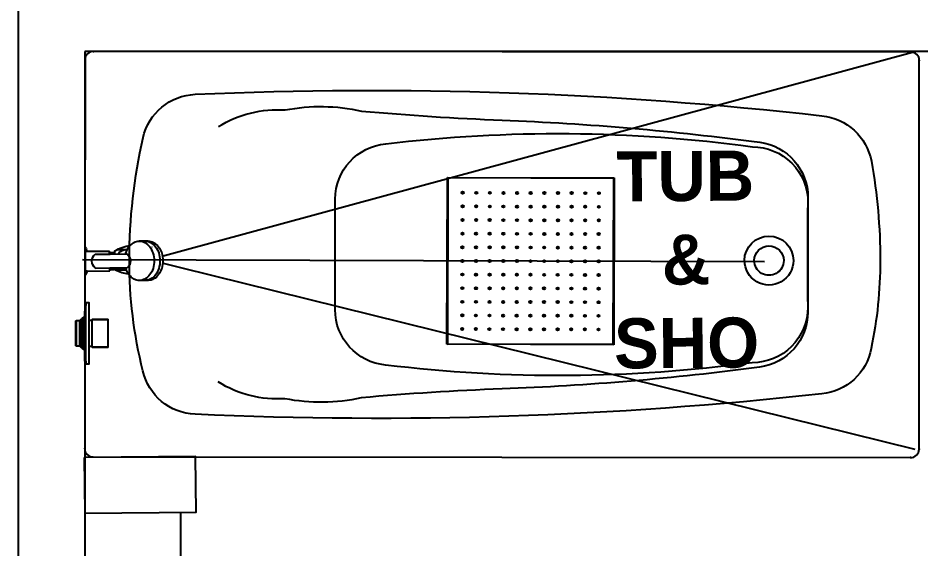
# Model space of a CAD drawing. Extents: x -678889171 to 586587, y -792238163 to 335485.
# Drawn here: x 82560 to 84183, y 72433 to 73387 of the extents above; entities that cross this region are included whole.
import ezdxf
from ezdxf.enums import TextEntityAlignment as Align

# ---------------------------------------------------------------- set-up
doc = ezdxf.new("R2010")
doc.units = 0
doc.header["$MEASUREMENT"] = 0
doc.set_wipeout_variables(frame=1)
for name, color, linetype in [('XR-A-9TH-FLOOR$0$A-WALL', 252, 'Continuous'), ('XR-A-TYP35$0$XR-A-TYP-3-9-10$0$A-FURN-SANT', 252, 'Continuous'), ('XR-A-TYP35$0$XR-A-TYP-3-9-10$0$A-WALL', 252, 'Continuous'), ('XR-A-TYP35$0$XR-A-TYP-3-9-10$0$I-SPCL', 252, 'Continuous'), ('XR-A-TYP35$0$XR-A-TYP-3-9-10$0$I-WALL', 252, 'Continuous'), ('XR-A-TYP35$0$XR-A-TYP-3-9-10$0$XREF_3BR$0$WC-SERIAL', 252, 'Continuous')]:
    doc.layers.add(name, color=color, linetype=linetype)
doc.styles.add('XR-A-TYP35$0$XR-A-TYP-3-9-10$0$XREF_1BR$0$KZT', font='')
doc.styles.add('XR-A-TYP35$0$XR-A-TYP-3-9-10$0$XREF_3BR$0$Standard', font='arial.ttf')
doc.styles.get('XR-A-TYP35$0$XR-A-TYP-3-9-10$0$XREF_1BR$0$KZT').set_extended_font_data('AvantGarde LT Medium', bold=True)

# ---------------------------------------------------------------- blocks, each defined once
blk = doc.blocks.new('XR-A-TYP35$0$XR-A-TYP-3-9-10$0$XREF_3BR$0$XREF-1BA$0$11TH FLOOR PLAN EAST TOWER$0$11TH TO 17TH FLOOR PLAN EAST TOWER$0$CEILING SHOWER')
at = {"layer": 'XR-A-TYP35$0$XR-A-TYP-3-9-10$0$A-FURN-SANT'}
for p, q in [((0, 30), (30, 30)), ((0, 0), (0, 30)), ((0, 30), (0.1, 29.9)), ((0.1, 29.9), (0.1, 0.1)), ((29.9, 29.9), (0.1, 29.9)), ((30, 30), (29.9, 29.9)), ((29.9, 0.1), (29.9, 29.9)), ((30, 30), (30, 0)), ((0.1, 0.1), (0, 0)), ((30, 0), (0, 0)), ((0.1, 0.1), (29.9, 0.1)), ((29.9, 0.1), (30, 0))]:
    blk.add_line(p, q, dxfattribs=at)
for centre, radius in [((2.75, 27.25), 0.2), ((2.75, 27.25), 0.175), ((2.75, 27.25), 0.125), ((2.75, 27.25), 0.05), ((5.2, 27.25), 0.2), ((5.2, 27.25), 0.175), ((5.2, 27.25), 0.125), ((5.2, 27.25), 0.05), ((7.65, 27.25), 0.2), ((7.65, 27.25), 0.175), ((7.65, 27.25), 0.125), ((7.65, 27.25), 0.05), ((10.1, 27.25), 0.2), ((10.1, 27.25), 0.175), ((10.1, 27.25), 0.125), ((10.1, 27.25), 0.05), ((12.55, 27.25), 0.2), ((12.55, 27.25), 0.175), ((12.55, 27.25), 0.125), ((12.55, 27.25), 0.05), ((15, 27.25), 0.2), ((15, 27.25), 0.175), ((15, 27.25), 0.125), ((15, 27.25), 0.05), ((17.45, 27.25), 0.2), ((17.45, 27.25), 0.175), ((17.45, 27.25), 0.125), ((17.45, 27.25), 0.05), ((19.9, 27.25), 0.2), ((19.9, 27.25), 0.175), ((19.9, 27.25), 0.125), ((19.9, 27.25), 0.05), ((22.35, 27.25), 0.2), ((22.35, 27.25), 0.175), ((22.35, 27.25), 0.125), ((22.35, 27.25), 0.05), ((24.8, 27.25), 0.2), ((24.8, 27.25), 0.175), ((24.8, 27.25), 0.125), ((24.8, 27.25), 0.05), ((27.25, 27.25), 0.2), ((27.25, 27.25), 0.175), ((27.25, 27.25), 0.125), ((27.25, 27.25), 0.05), ((2.75, 24.8), 0.2), ((2.75, 24.8), 0.175), ((2.75, 24.8), 0.125), ((2.75, 24.8), 0.05), ((5.2, 24.8), 0.2), ((5.2, 24.8), 0.175), ((5.2, 24.8), 0.125), ((5.2, 24.8), 0.05), ((7.65, 24.8), 0.2), ((7.65, 24.8), 0.175), ((7.65, 24.8), 0.125), ((7.65, 24.8), 0.05), ((10.1, 24.8), 0.2), ((10.1, 24.8), 0.175), ((10.1, 24.8), 0.125), ((10.1, 24.8), 0.05), ((12.55, 24.8), 0.2), ((12.55, 24.8), 0.175), ((12.55, 24.8), 0.125), ((12.55, 24.8), 0.05), ((15, 24.8), 0.2), ((15, 24.8), 0.175), ((15, 24.8), 0.125), ((15, 24.8), 0.05), ((17.45, 24.8), 0.2), ((17.45, 24.8), 0.175), ((17.45, 24.8), 0.125), ((17.45, 24.8), 0.05), ((19.9, 24.8), 0.2), ((19.9, 24.8), 0.175), ((19.9, 24.8), 0.125), ((19.9, 24.8), 0.05), ((22.35, 24.8), 0.2), ((22.35, 24.8), 0.175), ((22.35, 24.8), 0.125), ((22.35, 24.8), 0.05), ((24.8, 24.8), 0.2), ((24.8, 24.8), 0.175), ((24.8, 24.8), 0.125), ((24.8, 24.8), 0.05), ((27.25, 24.8), 0.2), ((27.25, 24.8), 0.175), ((27.25, 24.8), 0.125), ((27.25, 24.8), 0.05), ((2.75, 22.35), 0.2), ((2.75, 22.35), 0.175), ((2.75, 22.35), 0.125), ((2.75, 22.35), 0.05), ((5.2, 22.35), 0.2), ((5.2, 22.35), 0.175), ((5.2, 22.35), 0.125), ((5.2, 22.35), 0.05), ((7.65, 22.35), 0.2), ((7.65, 22.35), 0.175), ((7.65, 22.35), 0.125), ((7.65, 22.35), 0.05), ((10.1, 22.35), 0.2), ((10.1, 22.35), 0.175), ((10.1, 22.35), 0.125), ((10.1, 22.35), 0.05), ((12.55, 22.35), 0.2), ((12.55, 22.35), 0.175), ((12.55, 22.35), 0.125), ((12.55, 22.35), 0.05), ((15, 22.35), 0.2), ((15, 22.35), 0.175), ((15, 22.35), 0.125), ((15, 22.35), 0.05), ((17.45, 22.35), 0.2), ((17.45, 22.35), 0.175), ((17.45, 22.35), 0.125), ((17.45, 22.35), 0.05), ((19.9, 22.35), 0.2), ((19.9, 22.35), 0.175), ((19.9, 22.35), 0.125), ((19.9, 22.35), 0.05), ((22.35, 22.35), 0.2), ((22.35, 22.35), 0.175), ((22.35, 22.35), 0.125), ((22.35, 22.35), 0.05), ((24.8, 22.35), 0.2), ((24.8, 22.35), 0.175), ((24.8, 22.35), 0.125), ((24.8, 22.35), 0.05), ((27.25, 22.35), 0.2), ((27.25, 22.35), 0.175), ((27.25, 22.35), 0.125), ((27.25, 22.35), 0.05), ((2.75, 19.9), 0.2), ((2.75, 19.9), 0.175), ((2.75, 19.9), 0.125), ((2.75, 19.9), 0.05), ((5.2, 19.9), 0.2), ((5.2, 19.9), 0.175), ((5.2, 19.9), 0.125), ((5.2, 19.9), 0.05), ((7.65, 19.9), 0.2), ((7.65, 19.9), 0.175), ((7.65, 19.9), 0.125), ((7.65, 19.9), 0.05), ((10.1, 19.9), 0.2), ((10.1, 19.9), 0.175), ((10.1, 19.9), 0.125), ((10.1, 19.9), 0.05), ((12.55, 19.9), 0.2), ((12.55, 19.9), 0.175), ((12.55, 19.9), 0.125), ((12.55, 19.9), 0.05), ((15, 19.9), 0.2), ((15, 19.9), 0.175), ((15, 19.9), 0.125), ((15, 19.9), 0.05), ((17.45, 19.9), 0.2), ((17.45, 19.9), 0.175), ((17.45, 19.9), 0.125), ((17.45, 19.9), 0.05), ((19.9, 19.9), 0.2), ((19.9, 19.9), 0.175), ((19.9, 19.9), 0.125), ((19.9, 19.9), 0.05), ((22.35, 19.9), 0.2), ((22.35, 19.9), 0.175), ((22.35, 19.9), 0.125), ((22.35, 19.9), 0.05), ((24.8, 19.9), 0.2), ((24.8, 19.9), 0.175), ((24.8, 19.9), 0.125), ((24.8, 19.9), 0.05), ((27.25, 19.9), 0.2), ((27.25, 19.9), 0.175), ((27.25, 19.9), 0.125), ((27.25, 19.9), 0.05), ((2.75, 17.45), 0.2), ((2.75, 17.45), 0.175), ((2.75, 17.45), 0.125), ((2.75, 17.45), 0.05), ((5.2, 17.45), 0.2), ((5.2, 17.45), 0.175), ((5.2, 17.45), 0.125), ((5.2, 17.45), 0.05), ((7.65, 17.45), 0.2), ((7.65, 17.45), 0.175), ((7.65, 17.45), 0.125), ((7.65, 17.45), 0.05), ((10.1, 17.45), 0.2), ((10.1, 17.45), 0.175), ((10.1, 17.45), 0.125), ((10.1, 17.45), 0.05), ((12.55, 17.45), 0.2), ((12.55, 17.45), 0.175), ((12.55, 17.45), 0.125), ((12.55, 17.45), 0.05), ((15, 17.45), 0.2), ((15, 17.45), 0.175), ((15, 17.45), 0.125), ((15, 17.45), 0.05), ((17.45, 17.45), 0.2), ((17.45, 17.45), 0.175), ((17.45, 17.45), 0.125), ((17.45, 17.45), 0.05), ((19.9, 17.45), 0.2), ((19.9, 17.45), 0.175), ((19.9, 17.45), 0.125), ((19.9, 17.45), 0.05), ((22.35, 17.45), 0.2), ((22.35, 17.45), 0.175), ((22.35, 17.45), 0.125), ((22.35, 17.45), 0.05), ((24.8, 17.45), 0.2), ((24.8, 17.45), 0.175), ((24.8, 17.45), 0.125), ((24.8, 17.45), 0.05), ((27.25, 17.45), 0.2), ((27.25, 17.45), 0.175), ((27.25, 17.45), 0.125), ((27.25, 17.45), 0.05), ((2.75, 15), 0.2), ((2.75, 15), 0.175), ((2.75, 15), 0.125), ((2.75, 15), 0.05), ((5.2, 15), 0.2), ((5.2, 15), 0.175), ((5.2, 15), 0.125), ((5.2, 15), 0.05), ((7.65, 15), 0.2), ((7.65, 15), 0.175), ((7.65, 15), 0.125), ((7.65, 15), 0.05), ((10.1, 15), 0.2), ((10.1, 15), 0.175), ((10.1, 15), 0.125), ((10.1, 15), 0.05), ((12.55, 15), 0.2), ((12.55, 15), 0.175), ((12.55, 15), 0.125), ((12.55, 15), 0.05), ((15, 15), 0.2), ((15, 15), 0.175), ((15, 15), 0.125), ((15, 15), 0.05), ((17.45, 15), 0.2), ((17.45, 15), 0.175), ((17.45, 15), 0.125), ((17.45, 15), 0.05), ((19.9, 15), 0.2), ((19.9, 15), 0.175), ((19.9, 15), 0.125), ((19.9, 15), 0.05), ((22.35, 15), 0.2), ((22.35, 15), 0.175), ((22.35, 15), 0.125), ((22.35, 15), 0.05), ((24.8, 15), 0.2), ((24.8, 15), 0.175), ((24.8, 15), 0.125), ((24.8, 15), 0.05), ((27.25, 15), 0.2), ((27.25, 15), 0.175), ((27.25, 15), 0.125), ((27.25, 15), 0.05), ((2.75, 12.55), 0.2), ((2.75, 12.55), 0.175), ((2.75, 12.55), 0.125), ((2.75, 12.55), 0.05), ((5.2, 12.55), 0.2), ((5.2, 12.55), 0.175), ((5.2, 12.55), 0.125), ((5.2, 12.55), 0.05), ((7.65, 12.55), 0.2), ((7.65, 12.55), 0.175), ((7.65, 12.55), 0.125), ((7.65, 12.55), 0.05), ((10.1, 12.55), 0.2), ((10.1, 12.55), 0.175), ((10.1, 12.55), 0.125), ((10.1, 12.55), 0.05), ((12.55, 12.55), 0.2), ((12.55, 12.55), 0.175), ((12.55, 12.55), 0.125), ((12.55, 12.55), 0.05), ((15, 12.55), 0.2), ((15, 12.55), 0.175), ((15, 12.55), 0.125), ((15, 12.55), 0.05), ((17.45, 12.55), 0.2), ((17.45, 12.55), 0.175), ((17.45, 12.55), 0.125), ((17.45, 12.55), 0.05), ((19.9, 12.55), 0.2), ((19.9, 12.55), 0.175), ((19.9, 12.55), 0.125), ((19.9, 12.55), 0.05), ((22.35, 12.55), 0.2), ((22.35, 12.55), 0.175), ((22.35, 12.55), 0.125), ((22.35, 12.55), 0.05), ((24.8, 12.55), 0.2), ((24.8, 12.55), 0.175), ((24.8, 12.55), 0.125), ((24.8, 12.55), 0.05), ((27.25, 12.55), 0.2), ((27.25, 12.55), 0.175), ((27.25, 12.55), 0.125), ((27.25, 12.55), 0.05), ((2.75, 10.1), 0.2), ((2.75, 10.1), 0.175), ((2.75, 10.1), 0.125), ((2.75, 10.1), 0.05), ((5.2, 10.1), 0.2), ((5.2, 10.1), 0.175), ((5.2, 10.1), 0.125), ((5.2, 10.1), 0.05), ((7.65, 10.1), 0.2), ((7.65, 10.1), 0.175), ((7.65, 10.1), 0.125), ((7.65, 10.1), 0.05), ((10.1, 10.1), 0.2), ((10.1, 10.1), 0.175), ((10.1, 10.1), 0.125), ((10.1, 10.1), 0.05), ((12.55, 10.1), 0.2), ((12.55, 10.1), 0.175), ((12.55, 10.1), 0.125), ((12.55, 10.1), 0.05), ((15, 10.1), 0.2), ((15, 10.1), 0.175), ((15, 10.1), 0.125), ((15, 10.1), 0.05), ((17.45, 10.1), 0.2), ((17.45, 10.1), 0.175), ((17.45, 10.1), 0.125), ((17.45, 10.1), 0.05), ((19.9, 10.1), 0.2), ((19.9, 10.1), 0.175), ((19.9, 10.1), 0.125), ((19.9, 10.1), 0.05), ((22.35, 10.1), 0.2), ((22.35, 10.1), 0.175), ((22.35, 10.1), 0.125), ((22.35, 10.1), 0.05), ((24.8, 10.1), 0.2), ((24.8, 10.1), 0.175), ((24.8, 10.1), 0.125), ((24.8, 10.1), 0.05), ((27.25, 10.1), 0.2), ((27.25, 10.1), 0.175), ((27.25, 10.1), 0.125), ((27.25, 10.1), 0.05), ((2.75, 7.65), 0.2), ((2.75, 7.65), 0.175), ((2.75, 7.65), 0.125), ((2.75, 7.65), 0.05), ((5.2, 7.65), 0.2), ((5.2, 7.65), 0.175), ((5.2, 7.65), 0.125), ((5.2, 7.65), 0.05), ((7.65, 7.65), 0.2), ((7.65, 7.65), 0.175), ((7.65, 7.65), 0.125), ((7.65, 7.65), 0.05), ((10.1, 7.65), 0.2), ((10.1, 7.65), 0.175), ((10.1, 7.65), 0.125), ((10.1, 7.65), 0.05), ((12.55, 7.65), 0.2), ((12.55, 7.65), 0.175), ((12.55, 7.65), 0.125), ((12.55, 7.65), 0.05), ((15, 7.65), 0.2), ((15, 7.65), 0.175), ((15, 7.65), 0.125), ((15, 7.65), 0.05), ((17.45, 7.65), 0.2), ((17.45, 7.65), 0.175), ((17.45, 7.65), 0.125), ((17.45, 7.65), 0.05), ((19.9, 7.65), 0.2), ((19.9, 7.65), 0.175), ((19.9, 7.65), 0.125), ((19.9, 7.65), 0.05), ((22.35, 7.65), 0.2), ((22.35, 7.65), 0.175), ((22.35, 7.65), 0.125), ((22.35, 7.65), 0.05), ((24.8, 7.65), 0.2), ((24.8, 7.65), 0.175), ((24.8, 7.65), 0.125), ((24.8, 7.65), 0.05), ((27.25, 7.65), 0.2), ((27.25, 7.65), 0.175), ((27.25, 7.65), 0.125), ((27.25, 7.65), 0.05), ((2.75, 5.2), 0.2), ((2.75, 5.2), 0.175), ((2.75, 5.2), 0.125), ((2.75, 5.2), 0.05), ((5.2, 5.2), 0.2), ((5.2, 5.2), 0.175), ((5.2, 5.2), 0.125), ((5.2, 5.2), 0.05), ((7.65, 5.2), 0.2), ((7.65, 5.2), 0.175), ((7.65, 5.2), 0.125), ((7.65, 5.2), 0.05), ((10.1, 5.2), 0.2), ((10.1, 5.2), 0.175), ((10.1, 5.2), 0.125), ((10.1, 5.2), 0.05), ((12.55, 5.2), 0.2), ((12.55, 5.2), 0.175), ((12.55, 5.2), 0.125), ((12.55, 5.2), 0.05), ((15, 5.2), 0.2), ((15, 5.2), 0.175), ((15, 5.2), 0.125), ((15, 5.2), 0.05), ((17.45, 5.2), 0.2), ((17.45, 5.2), 0.175), ((17.45, 5.2), 0.125), ((17.45, 5.2), 0.05), ((19.9, 5.2), 0.2), ((19.9, 5.2), 0.175), ((19.9, 5.2), 0.125), ((19.9, 5.2), 0.05), ((22.35, 5.2), 0.2), ((22.35, 5.2), 0.175), ((22.35, 5.2), 0.125), ((22.35, 5.2), 0.05), ((24.8, 5.2), 0.2), ((24.8, 5.2), 0.175), ((24.8, 5.2), 0.125), ((24.8, 5.2), 0.05), ((27.25, 5.2), 0.2), ((27.25, 5.2), 0.175), ((27.25, 5.2), 0.125), ((27.25, 5.2), 0.05), ((2.75, 2.75), 0.2), ((2.75, 2.75), 0.175), ((2.75, 2.75), 0.125), ((2.75, 2.75), 0.05), ((5.2, 2.75), 0.2), ((5.2, 2.75), 0.175), ((5.2, 2.75), 0.125), ((5.2, 2.75), 0.05), ((7.65, 2.75), 0.2), ((7.65, 2.75), 0.175), ((7.65, 2.75), 0.125), ((7.65, 2.75), 0.05), ((10.1, 2.75), 0.2), ((10.1, 2.75), 0.175), ((10.1, 2.75), 0.125), ((10.1, 2.75), 0.05), ((12.55, 2.75), 0.2), ((12.55, 2.75), 0.175), ((12.55, 2.75), 0.125), ((12.55, 2.75), 0.05), ((15, 2.75), 0.2), ((15, 2.75), 0.175), ((15, 2.75), 0.125), ((15, 2.75), 0.05), ((17.45, 2.75), 0.2), ((17.45, 2.75), 0.175), ((17.45, 2.75), 0.125), ((17.45, 2.75), 0.05), ((19.9, 2.75), 0.2), ((19.9, 2.75), 0.175), ((19.9, 2.75), 0.125), ((19.9, 2.75), 0.05), ((22.35, 2.75), 0.2), ((22.35, 2.75), 0.175), ((22.35, 2.75), 0.125), ((22.35, 2.75), 0.05), ((24.8, 2.75), 0.2), ((24.8, 2.75), 0.175), ((24.8, 2.75), 0.125), ((24.8, 2.75), 0.05), ((27.25, 2.75), 0.2), ((27.25, 2.75), 0.175), ((27.25, 2.75), 0.125), ((27.25, 2.75), 0.05)]:
    blk.add_circle(centre, radius, dxfattribs=at)
blk = doc.blocks.new('XR-A-TYP35$0$XR-A-TYP-3-9-10$0$XREF_3BR$0$Ct370p')
at = {"layer": 'XR-A-TYP35$0$XR-A-TYP-3-9-10$0$XREF_3BR$0$WC-SERIAL', "style": 'XR-A-TYP35$0$XR-A-TYP-3-9-10$0$XREF_3BR$0$Standard', "flags": 3}
blk.add_attdef('SERIAL', text='', height=0.0236, dxfattribs=at).set_placement((58.5417, 23.6578), align=Align.TOP_CENTER)
blk.add_wipeout([(-0.0284, -0.0817), (-0.0328, -0.0877), (-0.0353, -0.0974), (-0.0351, -0.1), (-0.0353, -0.1131), (-0.0347, -0.1181), (-0.034, -0.1203), (-0.0317, -0.1247), (-0.0305, -0.1264), (-0.0283, -0.1289), (-0.025, -0.1318), (-0.0214, -0.1342), (-0.0173, -0.1363), (-0.007, -0.1391), (0, -0.1396), (0.0056, -0.1393), (0.0139, -0.1375), (0.0202, -0.1349), (0.0223, -0.1337), (0.0257, -0.1313), (0.0275, -0.1297), (0.0294, -0.1278), (0.0318, -0.1246), (0.0328, -0.1228), (0.0339, -0.1205), (0.0347, -0.1181), (0.0351, -0.1163), (0.0352, -0.1149), (0.0353, -0.0988), (0.0352, -0.095), (0.0343, -0.0912), (0.0336, -0.0892), (0.0328, -0.0877), (0.0304, -0.0841), (0.0286, -0.0818), (0.0263, -0.0797), (0.0241, -0.078), (0.0232, -0.073), (0.0221, -0.0684), (0.0212, -0.0654), (0.0202, -0.0623), (0.0191, -0.0595), (0.0164, -0.0535), (0.0148, -0.0535), (0.0157, -0.044), (0.0179, -0.044), (0.0179, -0.0034), (0.0201, -0.0028), (0.0219, -0.0021), (0.0219, -0.0021), (0.024, -0.0011), (0.0256, 0), (-0.0256, 0), (-0.0238, -0.001), (-0.0219, -0.0019), (-0.0206, -0.0024), (-0.0206, -0.0024), (-0.0195, -0.0027), (-0.0179, -0.0031), (-0.0179, -0.044), (-0.0157, -0.044), (-0.0156, -0.0459), (-0.0155, -0.0469), (-0.0153, -0.0487), (-0.0152, -0.0502), (-0.0151, -0.0513), (-0.0148, -0.0535), (-0.0183, -0.0535), (-0.0194, -0.0554), (-0.0208, -0.0581), (-0.0225, -0.0617), (-0.0241, -0.0657), (-0.0249, -0.0682), (-0.0254, -0.0702), (-0.0259, -0.0721), (-0.0263, -0.0738), (-0.0267, -0.0755), (-0.0271, -0.0777), (-0.0272, -0.0789), (-0.0274, -0.0807)]).dxf.layer = 'XR-A-TYP35$0$XR-A-TYP-3-9-10$0$A-FURN-SANT'
at = {"layer": 'XR-A-TYP35$0$XR-A-TYP-3-9-10$0$A-FURN-SANT'}
for p, q in [((-0.0179, 0.0001), (-0.0179, -0.0031)), ((0.0179, -0.0034), (0.0179, 0)), ((-0.0179, -0.0031), (-0.0179, -0.044)), ((0.0179, -0.0034), (0.0179, -0.044)), ((-0.0125, -0.0179), (-0.0125, -0.044)), ((0.0125, -0.0179), (0.0125, -0.044)), ((-0.0157, -0.044), (-0.0179, -0.044)), ((-0.0125, -0.044), (-0.0157, -0.044)), ((-0.0125, -0.044), (-0.0125, -0.0449)), ((-0.0125, -0.0449), (-0.0125, -0.0726)), ((0.0157, -0.044), (0.0125, -0.044)), ((0.0125, -0.044), (0.0125, -0.0449)), ((0.0125, -0.0449), (0.0125, -0.0726)), ((0.0179, -0.044), (0.0157, -0.044)), ((-0.0125, -0.0726), (-0.0125, -0.0755)), ((0.0125, -0.0726), (0.0125, -0.0755)), ((-0.0353, -0.1131), (-0.0353, -0.0974)), ((0.0353, -0.1131), (0.0353, -0.0974)), ((-0.025, -0.1197), (-0.025, -0.1203))]:
    blk.add_line(p, q, dxfattribs=at)
for points in [[(-0.0256, 0, 0.077689), (-0.0179, -0.0031)], [(0.0179, -0.0034, 0.114656), (0.0256, 0, -2.040379)], [(-0.0157, -0.044, 0.011754), (-0.0148, -0.0535, 0.871529)], [(0.0157, -0.044, -0.011754), (0.0148, -0.0535, -0.871529)], [(-0.0146, -0.0535), (-0.0183, -0.0535, 0.109472), (-0.0274, -0.0807, 0.086388)], [(-0.0199, -0.0754, 0.02661), (-0.0202, -0.0569, 42.430898)], [(-0.0125, -0.059, 0.178938), (-0.02, -0.0699, -7.981732)], [(-0.0125, -0.0535), (-0.0146, -0.0535, 0.161895)], [(0.0148, -0.0535), (0.0125, -0.0535, 0.161895)], [(0.0169, -0.0699, 0.122998), (0.0125, -0.0617, -7.981732)], [(0.0164, -0.0535), (0.0148, -0.0535, 0.161895)], [(0.0241, -0.078, 0.079947), (0.0164, -0.0535, -0.237182)], [(0.0169, -0.0741, -0.017041), (0.0168, -0.0551, -135.175436)], [(-0.0274, -0.0807, 0.011783), (-0.0284, -0.0817, 0.065531), (-0.0328, -0.0877, 0.126727), (-0.0353, -0.0974, 0.126727)], [(-0.0125, -0.0726, 0.007696), (-0.0139, -0.073, 0.085827), (-0.025, -0.0786, 0.02845), (-0.0274, -0.0807, 0.126727)], [(0.0241, -0.078, 0.078791), (0.0139, -0.073, 0.007696), (0.0125, -0.0726, 0.075508)], [(0.0353, -0.0974, 0.126727), (0.0328, -0.0877, 0.075666), (0.0276, -0.0809, 0.030149), (0.025, -0.0786, 0.006989), (0.0241, -0.078, 0.007696)], [(-0.0353, -0.0974, 0.126727), (-0.0328, -0.1071, 0.106057), (-0.025, -0.1161, 0.085827), (-0.0139, -0.1218, 0.075508), (0, -0.1239, 0.075508), (0.0139, -0.1218, 0.085827), (0.025, -0.1161, 0.106057), (0.0328, -0.1071, 0.126727), (0.0353, -0.0974, 0.126727)], [(0.0353, -0.0988, 0.018272), (0.0353, -0.0974, 0.126727)], [(-0.0353, -0.1078, 0.126727), (-0.0328, -0.1175, 0.106057), (-0.025, -0.1266, 0.085827), (-0.0139, -0.1322, 0.075508), (0, -0.1343, 0.075508), (0.0139, -0.1322, 0.085827), (0.025, -0.1266, 0.106057), (0.0328, -0.1175, 0.126727), (0.0353, -0.1078, 0.126727)], [(-0.0353, -0.1131, 0.126727), (-0.0328, -0.1228, 0.106057), (-0.025, -0.1318, 0.07797), (-0.015, -0.1371, 0.007804), (-0.0139, -0.1375, 0.075508), (0, -0.1396, 0.075508), (0.0139, -0.1375, 0.007804), (0.015, -0.1371, 0.07797), (0.025, -0.1318, 0.106057), (0.0328, -0.1228, 0.126727), (0.0353, -0.1131, 0.126727)]]:
    blk.add_lwpolyline(points, format="xyb", dxfattribs=at)
blk.add_lwpolyline([(0.0256, 0), (-0.0256, 0)], dxfattribs=at)
for centre, start, end in [((0, -0.0282), 39.4183, 140.5817), ((0, -0.0652), 219.4183, 320.5817)]:
    blk.add_arc(centre, 0.0162, start, end, dxfattribs=at)
blk.add_point((0, 0), dxfattribs=at)
blk.add_point((0, 0), dxfattribs=at)
blk = doc.blocks.new('XR-A-TYP35$0$XR-A-TYP-3-9-10$0$XREF_3BR$0$SHOWER C')
at = {"layer": 'XR-A-TYP35$0$XR-A-TYP-3-9-10$0$A-FURN-SANT'}
for p, q in [((4659.6, 6577.2), (4656.6, 6574.2)), ((4708.6, 6574.2), (4656.6, 6574.2)), ((4656.6, 6574.2), (4656.6, 6572.2)), ((4657.5, 6572.2), (4657.5, 6575.1)), ((4660.1, 6584.2), (4659.6, 6583.7)), ((4659.6, 6583.7), (4705.6, 6583.7)), ((4659.6, 6583.7), (4659.6, 6577.2)), ((4705.6, 6577.2), (4659.6, 6577.2)), ((4705.1, 6584.2), (4660.1, 6584.2)), ((4705.6, 6583.7), (4705.1, 6584.2)), ((4705.6, 6577.2), (4705.6, 6583.7)), ((4708.6, 6574.2), (4705.6, 6577.2)), ((4707.7, 6572.2), (4707.7, 6575.1)), ((4708.6, 6572.2), (4708.6, 6574.2)), ((4737.6, 6566.2), (4627.6, 6566.2)), ((4737.6, 6560.2), (4627.6, 6560.2)), ((4732.6, 6568.2), (4642.6, 6568.2)), ((4654.6, 6572.2), (4653.6, 6571.2)), ((4653.6, 6571.2), (4711.6, 6571.2)), ((4653.6, 6571.2), (4653.6, 6568.2)), ((4710.6, 6572.2), (4654.6, 6572.2)), ((4711.6, 6571.2), (4710.6, 6572.2)), ((4711.6, 6568.2), (4711.6, 6571.2)), ((4657.6, 6555.1), (4657.6, 6526.7)), ((4659.6, 6555.3), (4659.6, 6555.3)), ((4659.6, 6555.3), (4659.6, 6555.1)), ((4705.6, 6555.1), (4659.6, 6555.1)), ((4705.6, 6555.1), (4705.6, 6555.3)), ((4707.6, 6555.3), (4707.6, 6555.3)), ((4707.6, 6526.7), (4707.6, 6555.1))]:
    blk.add_line(p, q, dxfattribs=at)
blk.add_lwpolyline([(4693.1, 6526.2), (4693.1, 6526.2), (4658.1, 6526.2, -0.414214), (4657.6, 6526.7), (4657.6, 6555.1), (4659.6, 6555.1), (4659.6, 6555.3), (4659.6, 6555.3), (4659.6, 6555.3), (4659.6, 6555.3), (4659.6, 6560.2), (4627.6, 6560.2), (4627.6, 6566.2), (4632.6, 6566.2), (4632.6, 6568.2), (4732.6, 6568.2), (4732.6, 6566.2), (4737.6, 6566.2), (4737.6, 6560.2), (4705.6, 6560.2), (4705.6, 6555.3), (4705.6, 6555.3), (4705.6, 6555.3), (4705.6, 6555.3), (4705.6, 6555.1), (4707.6, 6555.1), (4707.6, 6526.7, -0.414214), (4707.1, 6526.2), (4693.1, 6526.2)], format="xyb", dxfattribs=at)
blk = doc.blocks.new('XR-A-TYP35$0$XR-A-TYP-3-9-10$0$MILANO-P')
at = {"layer": 'XR-A-TYP35$0$XR-A-TYP-3-9-10$0$A-FURN-SANT'}
for points in [[(-1.4999, 0.339, -0.414214), (-1.4849, 0.354), (-0.015, 0.354, -0.414214), (0, 0.339), (0, 0), (0, -0.36, -0.414214), (-0.015, -0.375), (-1.4849, -0.375, -0.414214), (-1.4999, -0.36), (-1.4999, 0)], [(-1.4199, 0, 0.055547), (-1.3954, -0.2201, 0.33996), (-1.3016, -0.2981, 0.039111), (-0.175, -0.2604, 0.335926), (-0.0861, -0.1787, 0.044948), (-0.07, 0, 0.050887), (-0.0861, 0.1577, 0.335926), (-0.175, 0.2393, 0.039111), (-1.3016, 0.277, 0.33996), (-1.3954, 0.1991, 0.061333)]]:
    blk.add_lwpolyline(points, format="xyb", close=True, dxfattribs=at)
for points in [[(-0.2, 0.0736), (-0.2, 0), (-0.2, 0.0736), (-0.2, 0.0925, 0.376208), (-0.2869, 0.1917, 0.023235), (-0.7497, 0.2311, -0.012687), (-1.0028, 0.2473, 0.103858), (-1.1399, 0.249, 0.158501), (-1.2599, 0.219)], [(-0.2, 0.0836, 0.414214), (-0.3, 0.1836, 0.063793), (-0.9591, 0.1883, 0.387439), (-1.0499, 0.0887), (-1.0499, 0), (-1.0499, -0.1098, 0.387439), (-0.9591, -0.2094, 0.063793), (-0.3, -0.2046, 0.414214), (-0.2, -0.1046)], [(-1.2599, -0.24, 0.158501), (-1.1399, -0.27, 0.103858), (-1.0028, -0.2683, -0.012687), (-0.7497, -0.2521, 0.023235), (-0.2869, -0.2127, 0.376208), (-0.2, -0.1136), (-0.2, -0.0947), (-0.2, 0), (-0.2, -0.0947)]]:
    blk.add_lwpolyline(points, format="xyb", dxfattribs=at)
for radius, start, end in [(0.044, 0, 180), (0.0265, 0, 180), (0.044, 180, 0), (0.0265, 180, 0)]:
    blk.add_arc((-0.27, 0), radius, start, end, dxfattribs=at)
for p in [(-0.015, 0.354, 0), (-0.015, 0.354, 0), (-1.4999, 0.339, 0), (0, 0.339, 0), (0, 0.339, 0), (0, -0.36), (-1.4849, -0.375), (-0.015, -0.375)]:
    blk.add_point(p, dxfattribs=at)
blk = doc.blocks.new('XR-A-TYP35')
at = {"layer": 'XR-A-TYP35$0$XR-A-TYP-3-9-10$0$A-FURN-SANT'}
blk.add_line((85655.4, 58056.1, 0), (85653.2, 58976.8), dxfattribs=at)
at = {"layer": 'XR-A-TYP35$0$XR-A-TYP-3-9-10$0$A-WALL'}
for p, q in [((85360.6, 60055.1), (85360.6, 58885.1)), ((85480.6, 59805.1), (85480.6, 58885.1)), ((85941, 59805.1), (85480.6, 59805.1)), ((88515.3, 59805), (85941, 59805.1))]:
    blk.add_line(p, q, dxfattribs=at)
at = {"layer": 'XR-A-TYP35$0$XR-A-TYP-3-9-10$0$I-SPCL', "elevation": 0}
blk.add_lwpolyline([(86973.1, 59089.7), (85594.9, 59430.2), (86968.3, 59803.7)], dxfattribs=at)
at = {"layer": 'XR-A-TYP35$0$XR-A-TYP-3-9-10$0$I-WALL'}
blk.add_lwpolyline([(85479.5, 59075), (85480.6, 58975), (85680.5, 58977.1), (85679.5, 59077.1)], close=True, dxfattribs=at)
at = {"layer": 'XR-A-TYP35$0$XR-A-TYP-3-9-10$0$I-SPCL', "xscale": 9.999998164084193, "yscale": 9.999998164084193, "zscale": 9.999998164084193, "rotation": 179.8254698852366}
blk.add_blockref('XR-A-TYP35$0$XR-A-TYP-3-9-10$0$XREF_3BR$0$XREF-1BA$0$11TH FLOOR PLAN EAST TOWER$0$11TH TO 17TH FLOOR PLAN EAST TOWER$0$CEILING SHOWER', (86432.3, 59577.7, 0), dxfattribs=at)
at = {"layer": 'XR-A-TYP35$0$XR-A-TYP-3-9-10$0$I-SPCL', "extrusion": (6.24276e-12, -3.1595e-09, 1), "xscale": -1, "rotation": 89.9986613080667}
blk.add_blockref('XR-A-TYP35$0$XR-A-TYP-3-9-10$0$XREF_3BR$0$SHOWER C', (92048.8, 63980.7, 0), dxfattribs=at)
at = {"layer": 'XR-A-TYP35$0$XR-A-TYP-3-9-10$0$I-SPCL', "insert": (86561.3, 59430.5, 0), "char_height": 90, "attachment_point": 5, "rotation": 0.4355, "style": 'XR-A-TYP35$0$XR-A-TYP-3-9-10$0$XREF_1BR$0$KZT'}
blk.add_mtext_dynamic_manual_height_columns('TUB & SHO', width=201.122, gutter_width=905.9, heights=[0], dxfattribs=at)
at = {"layer": 'XR-A-TYP35$0$XR-A-TYP-3-9-10$0$I-SPCL', "extrusion": (6.24276e-12, -3.1595e-09, 1), "xscale": -1000, "yscale": 1000, "zscale": 1000, "rotation": 90.38053526402793}
blk.add_blockref('XR-A-TYP35$0$XR-A-TYP-3-9-10$0$XREF_3BR$0$Ct370p', (85481.3, 59428.1, 0), dxfattribs=at)
at = {"layer": 'XR-A-TYP35$0$XR-A-TYP-3-9-10$0$I-SPCL'}
blk.add_line((86702.6, 59426.9, 0), (85476.3, 59430.6, 0), dxfattribs=at)
at = {"layer": 'XR-A-TYP35$0$XR-A-TYP-3-9-10$0$A-FURN-SANT', "xscale": -999.9999999999861, "yscale": 999.9999999999862, "zscale": 1000, "rotation": 179.9539246674279}
blk.add_blockref('XR-A-TYP35$0$XR-A-TYP-3-9-10$0$MILANO-P', (86980.5, 59428.9, 0), dxfattribs=at)

msp = doc.modelspace()

# ---------------------------------------------------------------- block references
at = {"layer": 'XR-A-9TH-FLOOR$0$A-WALL'}
msp.add_blockref('XR-A-TYP35', (-2800.4, 13522.1), dxfattribs=at)

doc.saveas('drawing.dxf')
